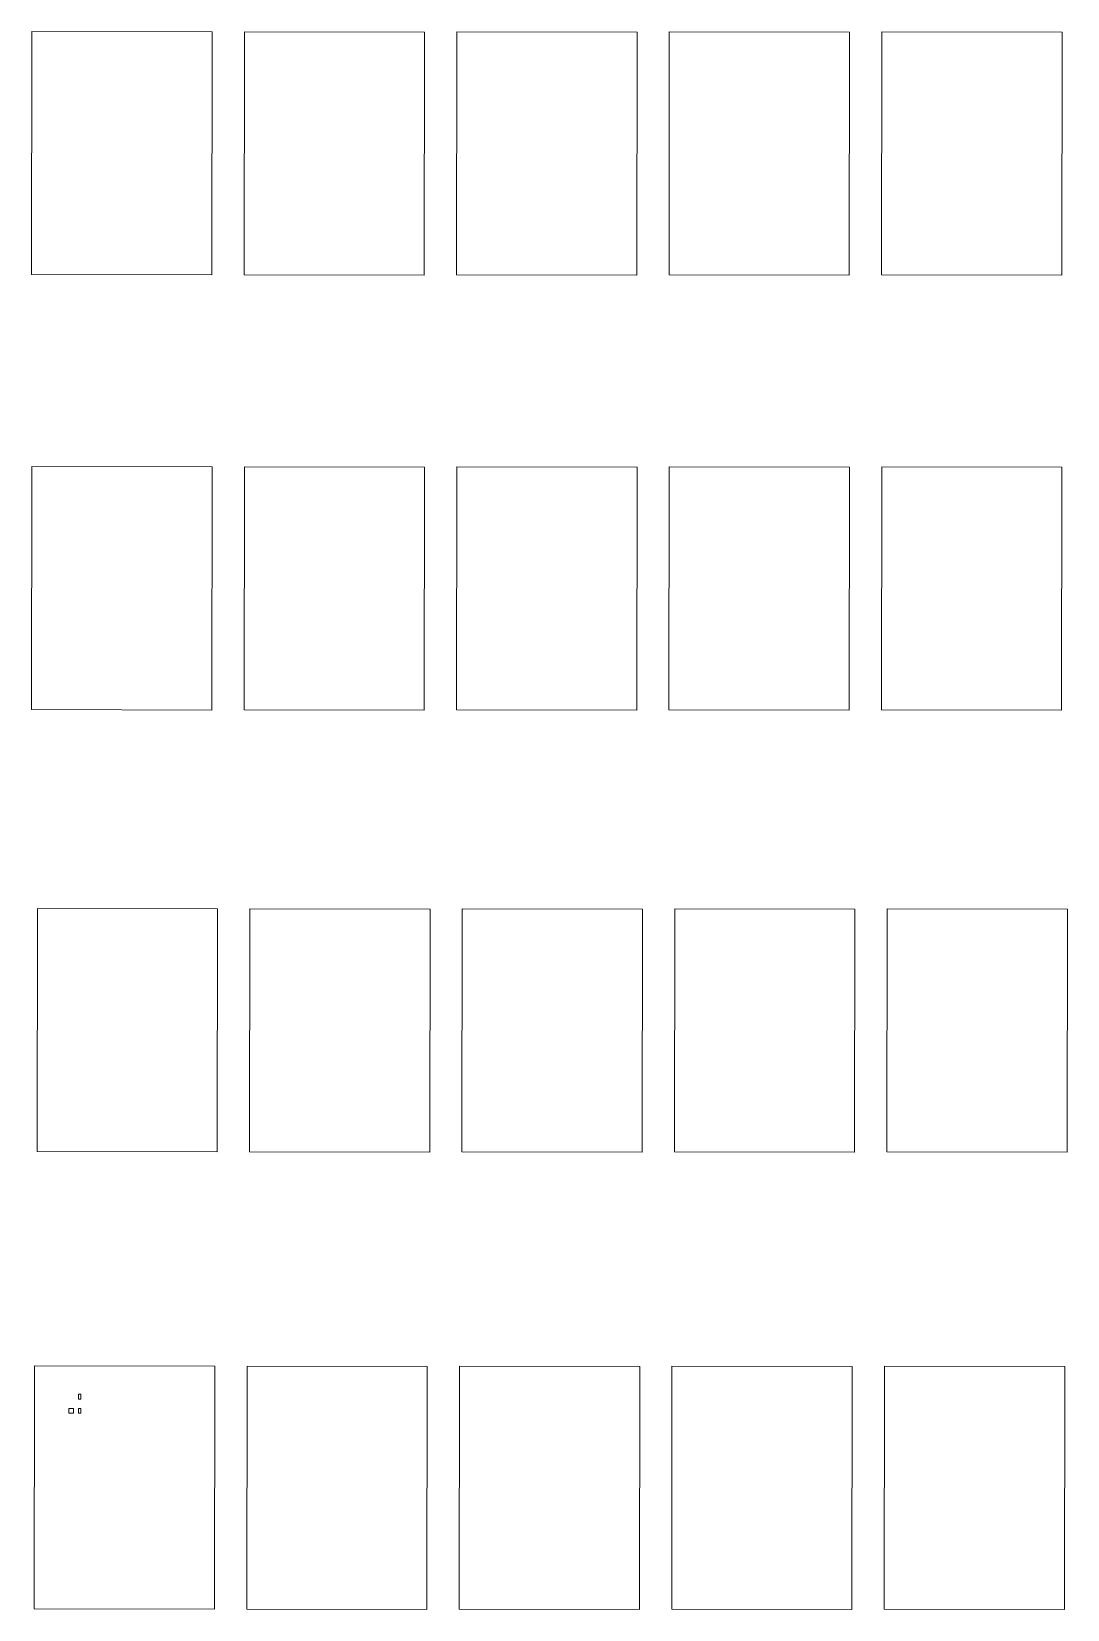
# Model space of a CAD drawing. Header units: millimetres. Extents: x 0 to 627661, y -95767 to 300888.
# Drawn here: x 500893 to 503190, y 281572 to 285074 of the extents above; entities that cross this region are included whole.
import ezdxf

# ---------------------------------------------------------------- set-up
doc = ezdxf.new("R2010")
doc.units = ezdxf.units.MM
doc.layers.add('ТХ_обор_акт.зал', color=50, linetype='Continuous')
doc.layers.add('ТХ_ОБЩЕЕ', color=7, linetype='Continuous', lineweight=0, true_color=0x7b7b7b)

# ---------------------------------------------------------------- blocks, each defined once
blk = doc.blocks.new('table oborud')
at = {"layer": 'ТХ_ОБЩЕЕ', "ltscale": 100, "transparency": 33554687}
for points in [[(743444.6, 688617.1), (743434, 688617.1), (743434, 688627.6), (743444.6, 688627.6)], [(743444.6, 688601.2), (743434, 688601.2), (743434, 688606.5), (743444.6, 688606.5)], [(743476.3, 688601.2), (743465.7, 688601.2), (743465.7, 688606.5), (743476.3, 688606.5)]]:
    blk.add_lwpolyline(points, close=True, dxfattribs=at)

msp = doc.modelspace()

# ---------------------------------------------------------------- linework, layer by layer
at = {"layer": 'ТХ_обор_акт.зал', "color": 6, "lineweight": 9, "ltscale": 100, "transparency": 33554687}
for points in [[(501293.2, 285073.7), (501292.5, 284534.3), (500892.8, 284535), (500893.5, 285074.4)], [(501764.5, 285073.1), (501763.8, 284533.7), (501364.1, 284534.4), (501364.8, 285073.8)], [(502235.9, 285073.1), (502235.1, 284533.7), (501835.4, 284534.4), (501836.1, 285073.8)], [(502707.2, 285073.1), (502706.4, 284533.7), (502306.7, 284534.4), (502307.4, 285073.8)], [(503178.5, 285073.1), (503177.8, 284533.7), (502778, 284534.4), (502778.7, 285073.8)], [(501293.2, 284108.1), (501292.5, 283568.6), (500892.7, 283569.4), (500893.4, 284108.8)], [(501764.5, 284107.5), (501763.8, 283568), (501364, 283568.7), (501364.7, 284108.2)], [(502235.8, 284107.5), (502235.1, 283568), (501835.3, 283568.7), (501836, 284108.2)], [(502707.1, 284107.5), (502706.4, 283568), (502306.6, 283568.7), (502307.3, 284108.2)], [(503178.4, 284107.5), (503177.7, 283568), (502777.9, 283568.7), (502778.6, 284108.2)], [(501305.3, 283127.3), (501304.6, 282587.9), (500904.8, 282588.6), (500905.5, 283128)], [(501776.6, 283126.7), (501775.9, 282587.3), (501376.1, 282588), (501376.8, 283127.4)], [(502247.9, 283126.7), (502247.2, 282587.3), (501847.4, 282588), (501848.1, 283127.4)], [(502719.2, 283126.7), (502718.5, 282587.3), (502318.7, 282588), (502319.4, 283127.4)], [(503190.5, 283126.7), (503189.8, 282587.3), (502790, 282588), (502790.7, 283127.4)], [(501299.2, 282112.4), (501298.5, 281572.9), (500898.7, 281573.6), (500899.4, 282113.1)], [(501770.5, 282111.7), (501769.8, 281572.3), (501370, 281573), (501370.7, 282112.5)], [(502241.8, 282111.7), (502241.1, 281572.3), (501841.3, 281573), (501842, 282112.5)], [(502713.1, 282111.7), (502712.4, 281572.3), (502312.6, 281573), (502313.3, 282112.5)], [(503184.4, 282111.7), (503183.7, 281572.3), (502783.9, 281573), (502784.6, 282112.5)]]:
    msp.add_lwpolyline(points, close=True, dxfattribs=at)

# ---------------------------------------------------------------- block references
at = {"lineweight": 9, "rotation": 90}
msp.add_blockref('table oborud', (1189603, -461426.4, 0), dxfattribs=at)

doc.saveas('drawing.dxf')
